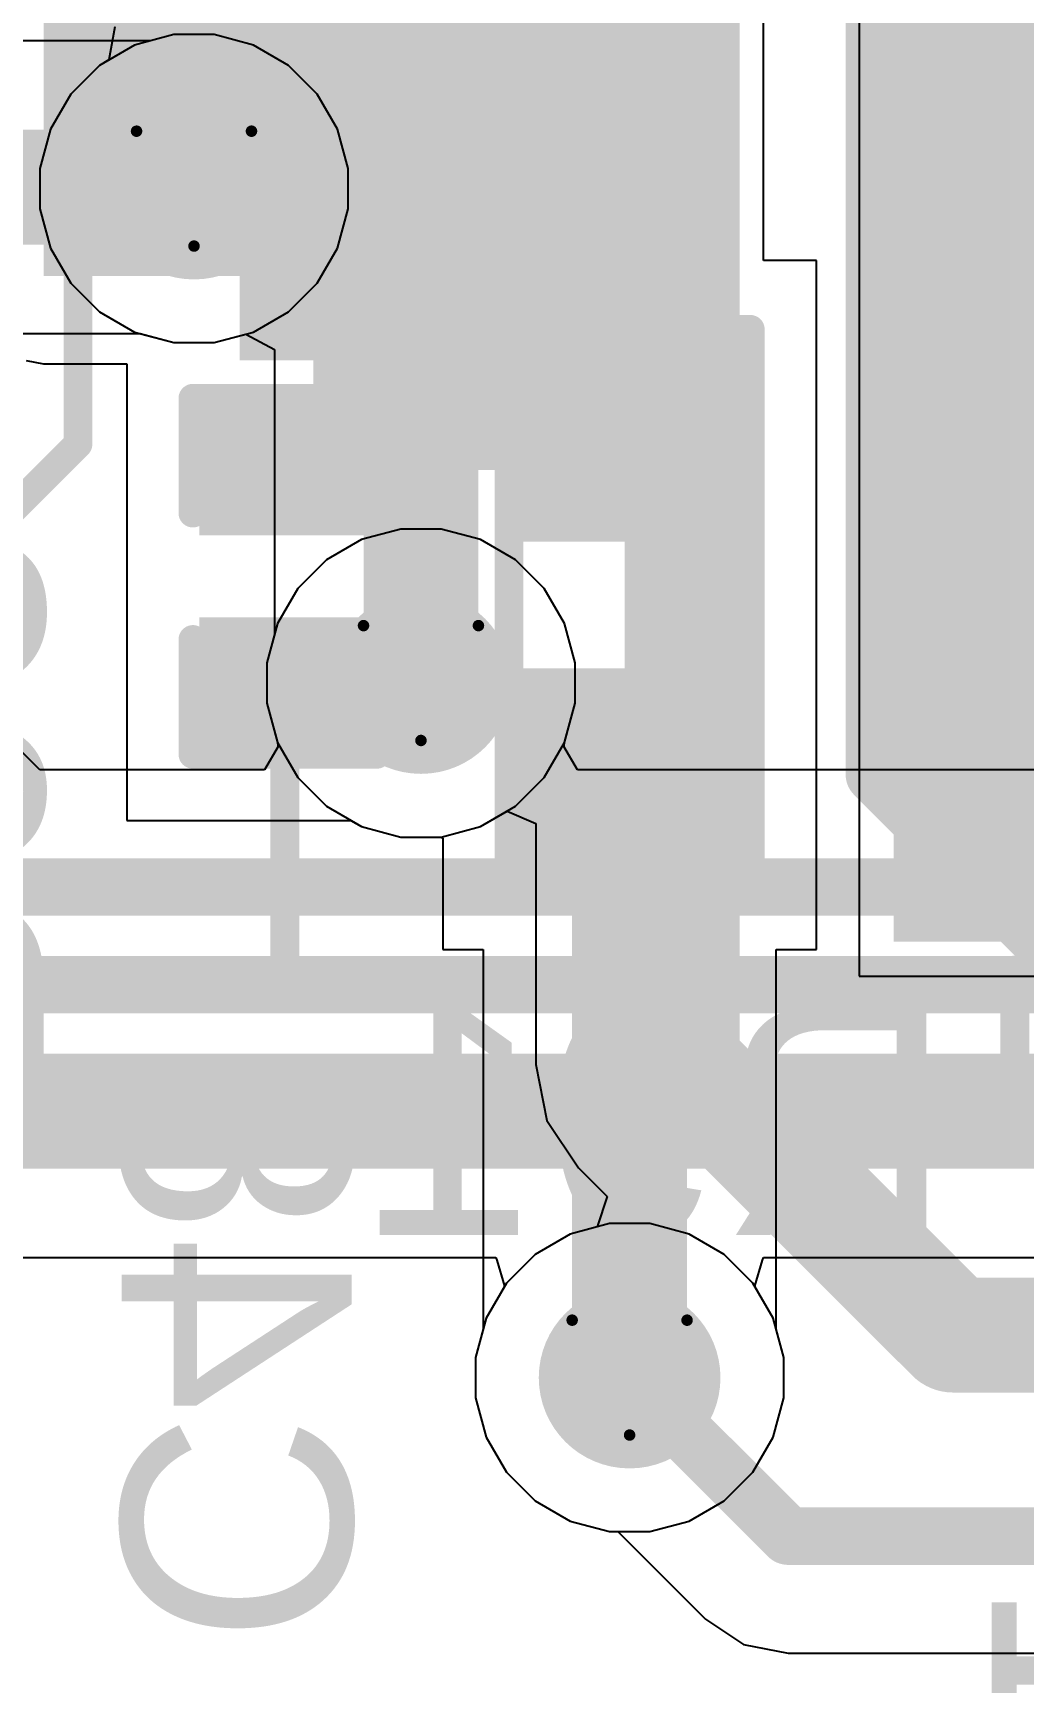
# Model space of a CAD drawing. Header units: inches. Extents: x -21 to 276, y -5 to 220.
# Drawn here: x 5.83 to 10.21, y 44.75 to 52.05 of the extents above; entities that cross this region are included whole.
import ezdxf

# ---------------------------------------------------------------- set-up
doc = ezdxf.new("R2010")
doc.units = ezdxf.units.IN
for name, color, linetype in [('Bottom Layer', 5, 'Continuous'), ('Bottom Overlay', 54, 'Continuous'), ('Bottom Paste', 16, 'Continuous'), ('Bottom Solder', 6, 'Continuous'), ('Drill Drawing', 1, 'Continuous'), ('Ground', 16, 'Continuous'), ('Power + Signal', 76, 'Continuous'), ('Top Layer', 1, 'Continuous'), ('Top Solder', 216, 'Continuous'), ('Via Holes', 16, 'Continuous')]:
    doc.layers.add(name, color=color, linetype=linetype)
doc.styles.add('Arial', font='', dxfattribs={"height": 0.2})
doc.styles.get('Arial').set_extended_font_data('Arial')

# ---------------------------------------------------------------- blocks, each defined once
blk = doc.blocks.new('R___0603_B_33')
at = {"layer": 'Bottom Layer'}
for points in [[(-1.143, -0.4445), (-1.143, 0.4445), (-0.3810000000000001, 0.4445), (-0.3809999999999999, -0.4445)], [(0.3810000000000001, -0.4445), (0.3809999999999999, 0.4445), (1.143, 0.4445), (1.143, -0.4445)]]:
    blk.add_hatch(color=5, dxfattribs=at).paths.add_polyline_path(points)
at = {"layer": 'Bottom Paste'}
for points in [[(-1.143, -0.4445), (-1.143, 0.4445), (-0.3810000000000001, 0.4445), (-0.3809999999999999, -0.4445)], [(0.3810000000000001, -0.4445), (0.3809999999999999, 0.4445), (1.143, 0.4445), (1.143, -0.4445)]]:
    blk.add_hatch(color=16, dxfattribs=at).paths.add_polyline_path(points)
at = {"layer": 'Bottom Solder'}
for points in [[(-1.2446, -0.5461), (-1.2446, 0.5460999999999999), (-0.2794, 0.5461), (-0.2793999999999999, -0.5460999999999999)], [(0.2794, -0.5461), (0.2793999999999999, 0.5460999999999999), (1.2446, 0.5461), (1.2446, -0.5460999999999999)]]:
    blk.add_hatch(color=6, dxfattribs=at).paths.add_polyline_path(points)
at = {"layer": 'Bottom Overlay'}
for points in [[(1.2192, 0.5334, 0.127, 0.127, 0), (-1.2192, 0.5334, 0.127, 0.127, 0)], [(-1.2192, -0.5334, 0.127, 0.127, 0), (-1.2192, 0.5334, 0.127, 0.127, 0)], [(1.2192, -0.5334, 0.127, 0.127, 0), (1.2192, 0.5334, 0.127, 0.127, 0)], [(1.2192, -0.5334, 0.127, 0.127, 0), (-1.2192, -0.5334, 0.127, 0.127, 0)]]:
    blk.add_lwpolyline(points, format="xyseb", dxfattribs=at)
for points in [[(-1.25095, 0.5334, 0.0635, 0.0635, 1), (-1.18745, 0.5334, 0.0635, 0.0635, 1)], [(-1.25095, 0.5334, 0.0635, 0.0635, 1), (-1.18745, 0.5334, 0.0635, 0.0635, 1)], [(1.18745, 0.5334, 0.0635, 0.0635, 1), (1.25095, 0.5334, 0.0635, 0.0635, 1)], [(1.18745, 0.5334, 0.0635, 0.0635, 1), (1.25095, 0.5334, 0.0635, 0.0635, 1)], [(-1.25095, -0.5334, 0.0635, 0.0635, 1), (-1.18745, -0.5334, 0.0635, 0.0635, 1)], [(-1.25095, -0.5334, 0.0635, 0.0635, 1), (-1.18745, -0.5334, 0.0635, 0.0635, 1)], [(1.18745, -0.5334, 0.0635, 0.0635, 1), (1.25095, -0.5334, 0.0635, 0.0635, 1)], [(1.18745, -0.5334, 0.0635, 0.0635, 1), (1.25095, -0.5334, 0.0635, 0.0635, 1)]]:
    blk.add_lwpolyline(points, format="xyseb", close=True, dxfattribs=at)
blk = doc.blocks.new('SOD_523F_B_42')
at = {"layer": 'Bottom Layer'}
for points in [[(-1.40000101, 0.25999948), (-0.6000000699999999, 0.25999948), (-0.6000000699999999, -0.25999948), (-1.40000101, -0.25999948)], [(0.6000000699999999, 0.25999948), (1.40000101, 0.25999948), (1.40000101, -0.25999948), (0.6000000699999999, -0.25999948)]]:
    blk.add_hatch(color=5, dxfattribs=at).paths.add_polyline_path(points)
at = {"layer": 'Bottom Overlay'}
for points in [[(0.7366635, 0.3254374999999999), (1.7780635, 0.3254374999999999), (1.7780635, 0.5032375), (0.7366635, 0.5032375)], [(1.4986635, -0.3603625), (1.7780635, -0.3603625), (1.7780635, 0.3762374999999999), (1.4986635, 0.3762374999999999)], [(0.7366635, -0.5127625), (1.7780635, -0.5127625), (1.7780635, -0.3349625), (0.7366635, -0.3349625)]]:
    blk.add_hatch(color=54, dxfattribs=at).paths.add_polyline_path(points)
at = {"layer": 'Bottom Paste'}
for points in [[(-1.40000101, 0.25999948), (-0.6000000699999999, 0.25999948), (-0.6000000699999999, -0.25999948), (-1.40000101, -0.25999948)], [(0.6000000699999999, 0.25999948), (1.40000101, 0.25999948), (1.40000101, -0.25999948), (0.6000000699999999, -0.25999948)]]:
    blk.add_hatch(color=16, dxfattribs=at).paths.add_polyline_path(points)
at = {"layer": 'Bottom Solder'}
for points in [[(-1.50160101, 0.36159948), (-0.4984000699999999, 0.36159948), (-0.4984000699999999, -0.36159948), (-1.50160101, -0.36159948)], [(0.4984000699999999, 0.36159948), (1.50160101, 0.36159948), (1.50160101, -0.36159948), (0.4984000699999999, -0.36159948)]]:
    blk.add_hatch(color=6, dxfattribs=at).paths.add_polyline_path(points)
at = {"layer": 'Bottom Overlay'}
for points in [[(-0.635, 0.4571999999999999, 0.127, 0.127, 0), (-0.635, 0.37720016, 0.127, 0.127, 0)], [(-0.635, 0.4571999999999999, 0.127, 0.127, 0), (0.7366, 0.4571999999999999, 0.127, 0.127, 0)], [(-0.635, -0.3809999999999999, 0.127, 0.127, 0), (-0.635, -0.4609998399999999, 0.127, 0.127, 0)], [(-0.635, -0.4571999999999999, 0.127, 0.127, 0), (0.7366, -0.4571999999999999, 0.127, 0.127, 0)]]:
    blk.add_lwpolyline(points, format="xyseb", dxfattribs=at)
for points in [[(-0.66675, 0.4571999999999999, 0.0635, 0.0635, 1), (-0.60325, 0.4571999999999999, 0.0635, 0.0635, 1)], [(-0.66675, 0.4571999999999999, 0.0635, 0.0635, 1), (-0.60325, 0.4571999999999999, 0.0635, 0.0635, 1)], [(0.70485, 0.4571999999999999, 0.0635, 0.0635, 1), (0.76835, 0.4571999999999999, 0.0635, 0.0635, 1)], [(-0.66675, 0.37720016, 0.0635, 0.0635, 1), (-0.60325, 0.37720016, 0.0635, 0.0635, 1)], [(-0.66675, -0.3809999999999999, 0.0635, 0.0635, 1), (-0.60325, -0.3809999999999999, 0.0635, 0.0635, 1)], [(-0.66675, -0.4571999999999999, 0.0635, 0.0635, 1), (-0.60325, -0.4571999999999999, 0.0635, 0.0635, 1)], [(-0.66675, -0.4609998399999999, 0.0635, 0.0635, 1), (-0.60325, -0.4609998399999999, 0.0635, 0.0635, 1)], [(0.70485, -0.4571999999999999, 0.0635, 0.0635, 1), (0.76835, -0.4571999999999999, 0.0635, 0.0635, 1)]]:
    blk.add_lwpolyline(points, format="xyseb", close=True, dxfattribs=at)
blk = doc.blocks.new('SOD_523F_B_43')
at = {"layer": 'Bottom Layer'}
for points in [[(-1.40000101, 0.25999948), (-0.6000000699999999, 0.25999948), (-0.6000000699999999, -0.25999948), (-1.40000101, -0.25999948)], [(0.6000000699999999, 0.25999948), (1.40000101, 0.25999948), (1.40000101, -0.25999948), (0.6000000699999999, -0.25999948)]]:
    blk.add_hatch(color=5, dxfattribs=at).paths.add_polyline_path(points)
at = {"layer": 'Bottom Overlay'}
for points in [[(0.7310399399999999, 0.3301415799999999), (1.77243994, 0.3301415799999999), (1.77243994, 0.50794158), (0.7310399399999999, 0.50794158)], [(1.49303994, -0.35565842), (1.77243994, -0.35565842), (1.77243994, 0.3809415799999999), (1.49303994, 0.3809415799999999)], [(0.7310399399999999, -0.50805842), (1.77243994, -0.50805842), (1.77243994, -0.33025842), (0.7310399399999999, -0.33025842)]]:
    blk.add_hatch(color=54, dxfattribs=at).paths.add_polyline_path(points)
at = {"layer": 'Bottom Paste'}
for points in [[(-1.40000101, 0.25999948), (-0.6000000699999999, 0.25999948), (-0.6000000699999999, -0.25999948), (-1.40000101, -0.25999948)], [(0.6000000699999999, 0.25999948), (1.40000101, 0.25999948), (1.40000101, -0.25999948), (0.6000000699999999, -0.25999948)]]:
    blk.add_hatch(color=16, dxfattribs=at).paths.add_polyline_path(points)
at = {"layer": 'Bottom Solder'}
for points in [[(-1.50160101, 0.36159948), (-0.4984000699999999, 0.36159948), (-0.4984000699999999, -0.36159948), (-1.50160101, -0.36159948)], [(0.4984000699999999, 0.36159948), (1.50160101, 0.36159948), (1.50160101, -0.36159948), (0.4984000699999999, -0.36159948)]]:
    blk.add_hatch(color=6, dxfattribs=at).paths.add_polyline_path(points)
at = {"layer": 'Bottom Overlay'}
for points in [[(-0.635, 0.37720016, 0.127, 0.127, 0), (-0.635, 0.4571999999999999, 0.127, 0.127, 0)], [(0.7366, 0.4571999999999999, 0.127, 0.127, 0), (-0.635, 0.4571999999999999, 0.127, 0.127, 0)], [(-0.635, -0.4609998399999999, 0.127, 0.127, 0), (-0.635, -0.3809999999999999, 0.127, 0.127, 0)], [(0.7366, -0.4571999999999999, 0.127, 0.127, 0), (-0.635, -0.4571999999999999, 0.127, 0.127, 0)]]:
    blk.add_lwpolyline(points, format="xyseb", dxfattribs=at)
for points in [[(-0.66675, 0.4571999999999999, 0.0635, 0.0635, 1), (-0.60325, 0.4571999999999999, 0.0635, 0.0635, 1)], [(-0.66675, 0.4571999999999999, 0.0635, 0.0635, 1), (-0.60325, 0.4571999999999999, 0.0635, 0.0635, 1)], [(0.70485, 0.4571999999999999, 0.0635, 0.0635, 1), (0.76835, 0.4571999999999999, 0.0635, 0.0635, 1)], [(-0.66675, 0.37720016, 0.0635, 0.0635, 1), (-0.60325, 0.37720016, 0.0635, 0.0635, 1)], [(-0.66675, -0.3809999999999999, 0.0635, 0.0635, 1), (-0.60325, -0.3809999999999999, 0.0635, 0.0635, 1)], [(-0.66675, -0.4571999999999999, 0.0635, 0.0635, 1), (-0.60325, -0.4571999999999999, 0.0635, 0.0635, 1)], [(-0.66675, -0.4609998399999999, 0.0635, 0.0635, 1), (-0.60325, -0.4609998399999999, 0.0635, 0.0635, 1)], [(0.70485, -0.4571999999999999, 0.0635, 0.0635, 1), (0.76835, -0.4571999999999999, 0.0635, 0.0635, 1)]]:
    blk.add_lwpolyline(points, format="xyseb", close=True, dxfattribs=at)
blk = doc.blocks.new('C___0402_B_44')
at = {"layer": 'Bottom Layer'}
for points in [[(-0.2413, 0.3175), (-0.2412999999999999, -0.3175), (-0.6985, -0.3175), (-0.6985, 0.3175)], [(0.6985, 0.3175), (0.6985, -0.3175), (0.2413, -0.3175), (0.2412999999999999, 0.3175)]]:
    blk.add_hatch(color=5, dxfattribs=at).paths.add_polyline_path(points)
at = {"layer": 'Bottom Paste'}
for points in [[(-0.2413, 0.3175), (-0.2412999999999999, -0.3175), (-0.6985, -0.3175), (-0.6985, 0.3175)], [(0.6985, 0.3175), (0.6985, -0.3175), (0.2413, -0.3175), (0.2412999999999999, 0.3175)]]:
    blk.add_hatch(color=16, dxfattribs=at).paths.add_polyline_path(points)
at = {"layer": 'Bottom Solder'}
for points in [[(-0.18130012, 0.37749988), (-0.18130012, -0.37749988), (-0.7584998799999999, -0.37749988), (-0.7584998799999999, 0.37749988)], [(0.7584998799999999, 0.37749988), (0.7584998799999999, -0.37749988), (0.18130012, -0.37749988), (0.18130012, 0.37749988)]]:
    blk.add_hatch(color=6, dxfattribs=at).paths.add_polyline_path(points)
at = {"layer": 'Bottom Overlay'}
for points in [[(-0.7874, -0.4064, 0.127, 0.127, 0), (-0.7874, 0.4064, 0.127, 0.127, 0)], [(-0.2794, 0.4064, 0.127, 0.127, 0), (-0.7874, 0.4064, 0.127, 0.127, 0)], [(0.7874, 0.4064, 0.127, 0.127, 0), (0.2794, 0.4064, 0.127, 0.127, 0)], [(0.7874, -0.4064, 0.127, 0.127, 0), (0.7874, 0.4064, 0.127, 0.127, 0)], [(-0.2794, -0.4064, 0.127, 0.127, 0), (-0.7874, -0.4064, 0.127, 0.127, 0)], [(0.7874, -0.4064, 0.127, 0.127, 0), (0.2794, -0.4064, 0.127, 0.127, 0)]]:
    blk.add_lwpolyline(points, format="xyseb", dxfattribs=at)
for points in [[(-0.8191499999999999, 0.4064, 0.0635, 0.0635, 1), (-0.7556499999999999, 0.4064, 0.0635, 0.0635, 1)], [(-0.8191499999999999, 0.4064, 0.0635, 0.0635, 1), (-0.7556499999999999, 0.4064, 0.0635, 0.0635, 1)], [(-0.31115, 0.4064, 0.0635, 0.0635, 1), (-0.24765, 0.4064, 0.0635, 0.0635, 1)], [(0.24765, 0.4064, 0.0635, 0.0635, 1), (0.31115, 0.4064, 0.0635, 0.0635, 1)], [(0.7556499999999999, 0.4064, 0.0635, 0.0635, 1), (0.8191499999999999, 0.4064, 0.0635, 0.0635, 1)], [(0.7556499999999999, 0.4064, 0.0635, 0.0635, 1), (0.8191499999999999, 0.4064, 0.0635, 0.0635, 1)], [(-0.8191499999999999, -0.4064, 0.0635, 0.0635, 1), (-0.7556499999999999, -0.4064, 0.0635, 0.0635, 1)], [(-0.8191499999999999, -0.4064, 0.0635, 0.0635, 1), (-0.7556499999999999, -0.4064, 0.0635, 0.0635, 1)], [(-0.31115, -0.4064, 0.0635, 0.0635, 1), (-0.24765, -0.4064, 0.0635, 0.0635, 1)], [(0.24765, -0.4064, 0.0635, 0.0635, 1), (0.31115, -0.4064, 0.0635, 0.0635, 1)], [(0.7556499999999999, -0.4064, 0.0635, 0.0635, 1), (0.8191499999999999, -0.4064, 0.0635, 0.0635, 1)], [(0.7556499999999999, -0.4064, 0.0635, 0.0635, 1), (0.8191499999999999, -0.4064, 0.0635, 0.0635, 1)]]:
    blk.add_lwpolyline(points, format="xyseb", close=True, dxfattribs=at)
blk = doc.blocks.new('TO_263_5__D2PAK__B_63')
at = {"layer": 'Bottom Layer'}
blk.add_hatch(color=5, dxfattribs=at).paths.add_polyline_path([(-5.58999771, 0.38249987), (5.59000279, 0.38249987), (5.59000279, -9.52750063), (-5.58999771, -9.52750063)])
at = {"layer": 'Bottom Paste'}
blk.add_hatch(color=16, dxfattribs=at).paths.add_polyline_path([(-5.58999771, 0.38249987), (5.59000279, 0.38249987), (5.59000279, -9.52750063), (-5.58999771, -9.52750063)])
at = {"layer": 'Bottom Solder'}
blk.add_hatch(color=6, dxfattribs=at).paths.add_polyline_path([(-5.691597709999999, 0.48409987), (5.691602789999999, 0.48409987), (5.691602789999999, -9.629100629999998), (-5.691597709999999, -9.629100629999998)])
at = {"layer": 'Bottom Overlay'}
for points in [[(5.156205079999999, 1.27, 0.127, 0.127, 0), (4.19100508, 1.27, 0.127, 0.127, 0)], [(5.156205079999999, 1.27, 0.127, 0.127, 0), (5.156205079999999, 0.6096, 0.127, 0.127, 0)]]:
    blk.add_lwpolyline(points, format="xyseb", dxfattribs=at)
for points in [[(5.12445508, 1.27, 0.0635, 0.0635, 1), (5.187955079999999, 1.27, 0.0635, 0.0635, 1)], [(5.12445508, 1.27, 0.0635, 0.0635, 1), (5.187955079999999, 1.27, 0.0635, 0.0635, 1)], [(5.12445508, 0.6096, 0.0635, 0.0635, 1), (5.187955079999999, 0.6096, 0.0635, 0.0635, 1)]]:
    blk.add_lwpolyline(points, format="xyseb", close=True, dxfattribs=at)

msp = doc.modelspace()

# ---------------------------------------------------------------- hatches: boundary and pattern name
at = {"layer": 'Bottom Layer'}
for points in [[(5.877580319999999, 50.97669764), (8.67184448, 50.97669764), (8.67184448, 52.37669992), (5.877580319999999, 52.37669992)], [(7.07056752, 50.11914792), (8.67184448, 50.11914792), (8.67184448, 51.07356816), (7.07056752, 51.07356816)]]:
    msp.add_hatch(color=5, dxfattribs=at).paths.add_polyline_path(points)
h = msp.add_hatch(color=5, dxfattribs=at)
edge = h.paths.add_edge_path()
edge.add_arc((6.542780919999999, 51.36366918), 0.2999994, 0, 360)
h = msp.add_hatch(color=5, dxfattribs=at)
edge = h.paths.add_edge_path()
edge.add_arc((7.54608092, 49.17707461999999), 0.2999994, 0, 360)
h = msp.add_hatch(color=5, dxfattribs=at)
edge = h.paths.add_edge_path()
edge.add_arc((8.46838032, 46.10539419999999), 0.2999994, 0, 360)
at = {"layer": 'Bottom Solder'}
h = msp.add_hatch(color=6, dxfattribs=at)
edge = h.paths.add_edge_path()
edge.add_arc((6.542780919999999, 51.36366918), 0.4015993999999999, 0, 360)
h = msp.add_hatch(color=6, dxfattribs=at)
edge = h.paths.add_edge_path()
edge.add_arc((7.54608092, 49.17707461999999), 0.4015993999999999, 0, 360)
h = msp.add_hatch(color=6, dxfattribs=at)
edge = h.paths.add_edge_path()
edge.add_arc((8.46838032, 46.10539419999999), 0.4015993999999999, 0, 360)
at = {"layer": 'Ground'}
h = msp.add_hatch(color=16, dxfattribs=at)
edge = h.paths.add_edge_path()
edge.add_arc((6.542780919999999, 51.36366918), 0.2999994, 0, 360)
h = msp.add_hatch(color=16, dxfattribs=at)
edge = h.paths.add_edge_path()
edge.add_arc((7.54608092, 49.17707461999999), 0.2999994, 0, 360)
h = msp.add_hatch(color=16, dxfattribs=at)
edge = h.paths.add_edge_path()
edge.add_arc((8.46838032, 46.10539419999999), 0.2999994, 0, 360)
at = {"layer": 'Power + Signal'}
h = msp.add_hatch(color=76, dxfattribs=at)
edge = h.paths.add_edge_path()
edge.add_arc((6.542780919999999, 51.36366918), 0.2999994, 0, 360)
h = msp.add_hatch(color=76, dxfattribs=at)
edge = h.paths.add_edge_path()
edge.add_arc((7.54608092, 49.17707461999999), 0.2999994, 0, 360)
h = msp.add_hatch(color=76, dxfattribs=at)
edge = h.paths.add_edge_path()
edge.add_arc((8.46838032, 46.10539419999999), 0.2999994, 0, 360)
at = {"layer": 'Top Layer'}
h = msp.add_hatch(color=1, dxfattribs=at)
edge = h.paths.add_edge_path()
edge.add_arc((6.542780919999999, 51.36366918), 0.2999994, 0, 360)
h = msp.add_hatch(color=1, dxfattribs=at)
edge = h.paths.add_edge_path()
edge.add_arc((7.54608092, 49.17707461999999), 0.2999994, 0, 360)
h = msp.add_hatch(color=1, dxfattribs=at)
edge = h.paths.add_edge_path()
edge.add_arc((8.46838032, 46.10539419999999), 0.2999994, 0, 360)
at = {"layer": 'Top Solder'}
h = msp.add_hatch(color=216, dxfattribs=at)
edge = h.paths.add_edge_path()
edge.add_arc((6.542780919999999, 51.36366918), 0.4015993999999999, 0, 360)
h = msp.add_hatch(color=216, dxfattribs=at)
edge = h.paths.add_edge_path()
edge.add_arc((7.54608092, 49.17707461999999), 0.4015993999999999, 0, 360)
h = msp.add_hatch(color=216, dxfattribs=at)
edge = h.paths.add_edge_path()
edge.add_arc((8.46838032, 46.10539419999999), 0.4015993999999999, 0, 360)
at = {"layer": 'Via Holes'}
h = msp.add_hatch(color=7, dxfattribs=at)
edge = h.paths.add_edge_path()
edge.add_arc((6.542780919999999, 51.36366918), 0.1499997, 0, 360)
h = msp.add_hatch(color=7, dxfattribs=at)
edge = h.paths.add_edge_path()
edge.add_arc((7.54608092, 49.17707461999999), 0.1499997, 0, 360)
h = msp.add_hatch(color=7, dxfattribs=at)
edge = h.paths.add_edge_path()
edge.add_arc((8.46838032, 46.10539419999999), 0.1499997, 0, 360)

# ---------------------------------------------------------------- linework, layer by layer
at = {"layer": 'Bottom Layer'}
for p, q in [((9.483366859999999, 52.9633942), (9.483366859999999, 47.88139521999999)), ((9.060309539999999, 51.04624792), (9.060309539999999, 52.37669992)), ((9.29388032, 51.04624792), (9.060309539999999, 51.04624792)), ((9.29388032, 49.52224792), (9.29388032, 51.04624792)), ((5.800430359999999, 50.60357926), (5.877580319999999, 50.58823258)), ((5.877580319999999, 50.58823258), (6.245880319999999, 50.58823258)), ((6.245880319999999, 50.58823258), (6.245880319999999, 49.50954792)), ((6.245880319999999, 49.50954792), (6.245880319999999, 48.56974792)), ((9.29388032, 47.99824792), (9.29388032, 49.52224792)), ((6.245880319999999, 48.56974792), (7.23600026, 48.56974792)), ((7.23600026, 48.56974792), (7.28322394, 48.54248356)), ((7.28322394, 48.54248356), (7.456426539999999, 48.49607521999999)), ((7.456426539999999, 48.49607521999999), (7.635732759999999, 48.49607521999999)), ((7.635732759999999, 48.49607521999999), (7.642880320000001, 48.49059136)), ((7.642880320000001, 48.49059136), (7.642880320000001, 47.99824792)), ((7.642880320000001, 47.99824792), (7.820939399999999, 47.99824792)), ((7.820939399999999, 47.99824792), (7.820939399999999, 46.32029343999999)), ((9.115821239999999, 46.32029343999999), (9.115821239999999, 47.99824792)), ((9.115821239999999, 47.99824792), (9.29388032, 47.99824792)), ((9.483366859999999, 47.88139521999999), (15.20039632, 47.88139521999999)), ((7.820939399999999, 46.32029343999999), (7.78738092, 46.19504858)), ((9.14937972, 46.19504858), (9.115821239999999, 46.32029343999999)), ((7.78738092, 46.19504858), (7.78738092, 46.01573982)), ((9.14937972, 46.01573982), (9.14937972, 46.19504858)), ((7.78738092, 46.01573982), (7.83378926, 45.84253722)), ((9.10297138, 45.84253722), (9.14937972, 46.01573982)), ((7.83378926, 45.84253722), (7.92344364, 45.68724923999999)), ((9.013316999999999, 45.68724923999999), (9.10297138, 45.84253722)), ((7.92344364, 45.68724923999999), (8.05023536, 45.56045751999999)), ((8.886525279999999, 45.56045751999999), (9.013316999999999, 45.68724923999999)), ((8.05023536, 45.56045751999999), (8.20552334, 45.47080314)), ((8.731237299999998, 45.47080314), (8.886525279999999, 45.56045751999999)), ((8.20552334, 45.47080314), (8.378725939999999, 45.42439479999999)), ((8.5580347, 45.42439479999999), (8.731237299999998, 45.47080314)), ((8.378725939999999, 45.42439479999999), (8.5580347, 45.42439479999999))]:
    msp.add_line(p, q, dxfattribs=at)
for points in [[(6.131580319999999, 51.91054134, 0.254, 0.254, 0), (6.131580319999999, 52.57160174, 0.254, 0.254, 0)], [(7.54494554, 49.17821, 0.508, 0.508, 0), (7.54608092, 49.17707461999999, 0.508, 0.508, 0)], [(6.94551824, 49.17821, 0.3809999999999999, 0.3809999999999999, 0), (7.54494554, 49.17821, 0.3809999999999999, 0.3809999999999999, 0)], [(8.46838032, 46.10539419999999, 0.508, 0.508, 0), (8.46838032, 48.76024792, 0.508, 0.508, 0)]]:
    msp.add_lwpolyline(points, format="xyseb", dxfattribs=at)
for points in [[(6.06808032, 51.91054134, 0.127, 0.127, 1), (6.19508032, 51.91054134, 0.127, 0.127, 1)], [(7.41794554, 49.17821, 0.254, 0.254, 1), (7.67194554, 49.17821, 0.254, 0.254, 1)], [(7.41908092, 49.17707461999999, 0.254, 0.254, 1), (7.67308092, 49.17707461999999, 0.254, 0.254, 1)], [(6.850268239999999, 49.17821, 0.1905, 0.1905, 1), (7.040768239999999, 49.17821, 0.1905, 0.1905, 1)], [(7.449695539999999, 49.17821, 0.1905, 0.1905, 1), (7.640195539999999, 49.17821, 0.1905, 0.1905, 1)], [(8.341380319999999, 48.76024792, 0.254, 0.254, 1), (8.59538032, 48.76024792, 0.254, 0.254, 1)], [(8.341380319999999, 46.10539419999999, 0.254, 0.254, 1), (8.59538032, 46.10539419999999, 0.254, 0.254, 1)]]:
    msp.add_lwpolyline(points, format="xyseb", close=True, dxfattribs=at)
at = {"layer": 'Bottom Overlay'}
for points in [[(6.02998032, 50.43664792, 0.127, 0.127, 0), (6.02998032, 52.36399991999999, 0.127, 0.127, 0)], [(6.02998032, 50.23344792, 0.127, 0.127, 0), (6.02998032, 50.43664792, 0.127, 0.127, 0)], [(5.732932399999999, 49.9364, 0.127, 0.127, 0), (6.02998032, 50.23344792, 0.127, 0.127, 0)], [(6.94438032, 47.93070424, 0.127, 0.127, 0), (6.94438032, 48.86184792, 0.127, 0.127, 0)], [(8.46838032, 47.93070424, 0.127, 0.127, 0), (8.46838032, 48.30304792, 0.127, 0.127, 0)]]:
    msp.add_lwpolyline(points, format="xyseb", dxfattribs=at)
for points in [[(5.998230319999999, 50.43664792, 0.0635, 0.0635, 1), (6.06173032, 50.43664792, 0.0635, 0.0635, 1)], [(5.998230319999999, 50.43664792, 0.0635, 0.0635, 1), (6.06173032, 50.43664792, 0.0635, 0.0635, 1)], [(5.998230319999999, 50.23344792, 0.0635, 0.0635, 1), (6.06173032, 50.23344792, 0.0635, 0.0635, 1)], [(5.998230319999999, 50.23344792, 0.0635, 0.0635, 1), (6.06173032, 50.23344792, 0.0635, 0.0635, 1)], [(6.91263032, 48.86184792, 0.0635, 0.0635, 1), (6.976130319999999, 48.86184792, 0.0635, 0.0635, 1)], [(8.43663032, 48.30304792, 0.0635, 0.0635, 1), (8.50013032, 48.30304792, 0.0635, 0.0635, 1)], [(6.91263032, 47.93070424, 0.0635, 0.0635, 1), (6.976130319999999, 47.93070424, 0.0635, 0.0635, 1)], [(8.43663032, 47.93070424, 0.0635, 0.0635, 1), (8.50013032, 47.93070424, 0.0635, 0.0635, 1)]]:
    msp.add_lwpolyline(points, format="xyseb", close=True, dxfattribs=at)
at = {"layer": 'Drill Drawing'}
for points in [[(6.28878092, 51.61766917999999, 0.0508, 0.0508, 0), (6.796780919999999, 51.61766917999999, 0.0508, 0.0508, 0)], [(6.28878092, 51.61766917999999, 0.0508, 0.0508, 0), (6.542780919999999, 51.10966917999999, 0.0508, 0.0508, 0)], [(6.542780919999999, 51.10966917999999, 0.0508, 0.0508, 0), (6.796780919999999, 51.61766917999999, 0.0508, 0.0508, 0)], [(7.29208092, 49.43107462, 0.0508, 0.0508, 0), (7.80008092, 49.43107462, 0.0508, 0.0508, 0)], [(7.29208092, 49.43107462, 0.0508, 0.0508, 0), (7.54608092, 48.92307461999999, 0.0508, 0.0508, 0)], [(7.54608092, 48.92307461999999, 0.0508, 0.0508, 0), (7.80008092, 49.43107462, 0.0508, 0.0508, 0)], [(8.21438032, 46.3593942, 0.0508, 0.0508, 0), (8.72238032, 46.3593942, 0.0508, 0.0508, 0)], [(8.21438032, 46.3593942, 0.0508, 0.0508, 0), (8.46838032, 45.85139419999999, 0.0508, 0.0508, 0)], [(8.46838032, 45.85139419999999, 0.0508, 0.0508, 0), (8.72238032, 46.3593942, 0.0508, 0.0508, 0)]]:
    msp.add_lwpolyline(points, format="xyseb", dxfattribs=at)
for points in [[(6.276080919999999, 51.61766917999999, 0.0254, 0.0254, 1), (6.301480919999999, 51.61766917999999, 0.0254, 0.0254, 1)], [(6.276080919999999, 51.61766917999999, 0.0254, 0.0254, 1), (6.301480919999999, 51.61766917999999, 0.0254, 0.0254, 1)], [(6.784080919999999, 51.61766917999999, 0.0254, 0.0254, 1), (6.809480919999999, 51.61766917999999, 0.0254, 0.0254, 1)], [(6.784080919999999, 51.61766917999999, 0.0254, 0.0254, 1), (6.809480919999999, 51.61766917999999, 0.0254, 0.0254, 1)], [(6.530080919999999, 51.10966917999999, 0.0254, 0.0254, 1), (6.555480919999999, 51.10966917999999, 0.0254, 0.0254, 1)], [(6.530080919999999, 51.10966917999999, 0.0254, 0.0254, 1), (6.555480919999999, 51.10966917999999, 0.0254, 0.0254, 1)], [(7.279380919999999, 49.43107462, 0.0254, 0.0254, 1), (7.30478092, 49.43107462, 0.0254, 0.0254, 1)], [(7.279380919999999, 49.43107462, 0.0254, 0.0254, 1), (7.30478092, 49.43107462, 0.0254, 0.0254, 1)], [(7.78738092, 49.43107462, 0.0254, 0.0254, 1), (7.81278092, 49.43107462, 0.0254, 0.0254, 1)], [(7.78738092, 49.43107462, 0.0254, 0.0254, 1), (7.81278092, 49.43107462, 0.0254, 0.0254, 1)], [(7.53338092, 48.92307461999999, 0.0254, 0.0254, 1), (7.55878092, 48.92307461999999, 0.0254, 0.0254, 1)], [(7.53338092, 48.92307461999999, 0.0254, 0.0254, 1), (7.55878092, 48.92307461999999, 0.0254, 0.0254, 1)], [(8.20168032, 46.3593942, 0.0254, 0.0254, 1), (8.227080319999999, 46.3593942, 0.0254, 0.0254, 1)], [(8.20168032, 46.3593942, 0.0254, 0.0254, 1), (8.227080319999999, 46.3593942, 0.0254, 0.0254, 1)], [(8.70968032, 46.3593942, 0.0254, 0.0254, 1), (8.73508032, 46.3593942, 0.0254, 0.0254, 1)], [(8.70968032, 46.3593942, 0.0254, 0.0254, 1), (8.73508032, 46.3593942, 0.0254, 0.0254, 1)], [(8.455680319999999, 45.85139419999999, 0.0254, 0.0254, 1), (8.48108032, 45.85139419999999, 0.0254, 0.0254, 1)], [(8.455680319999999, 45.85139419999999, 0.0254, 0.0254, 1), (8.48108032, 45.85139419999999, 0.0254, 0.0254, 1)]]:
    msp.add_lwpolyline(points, format="xyseb", close=True, dxfattribs=at)
at = {"layer": 'Ground'}
for p, q in [((6.45312654, 52.04466857999999), (6.27992394, 51.99826024)), ((6.6324353, 52.04466857999999), (6.45312654, 52.04466857999999)), ((6.8056379, 51.99826024), (6.6324353, 52.04466857999999)), ((6.27992394, 51.99826024), (6.124635959999999, 51.90860585999999)), ((6.96092588, 51.90860585999999), (6.8056379, 51.99826024)), ((6.124635959999999, 51.90860585999999), (5.99784424, 51.78181413999999)), ((7.0877176, 51.78181413999999), (6.96092588, 51.90860585999999)), ((5.99784424, 51.78181413999999), (5.908189859999999, 51.62652615999999)), ((7.177371979999999, 51.62652615999999), (7.0877176, 51.78181413999999)), ((5.908189859999999, 51.62652615999999), (5.86178152, 51.45332356)), ((7.223780319999999, 51.45332356), (7.177371979999999, 51.62652615999999)), ((5.86178152, 51.45332356), (5.86178152, 51.2740148)), ((7.223780319999999, 51.2740148), (7.223780319999999, 51.45332356)), ((5.86178152, 51.2740148), (5.908189859999999, 51.10081219999999)), ((7.177371979999999, 51.10081219999999), (7.223780319999999, 51.2740148)), ((5.908189859999999, 51.10081219999999), (5.99784424, 50.94552422)), ((7.0877176, 50.94552422), (7.177371979999999, 51.10081219999999)), ((5.99784424, 50.94552422), (6.124635959999999, 50.8187325)), ((6.96092588, 50.8187325), (7.0877176, 50.94552422)), ((6.124635959999999, 50.8187325), (6.27992394, 50.72907812)), ((6.8056379, 50.72907812), (6.96092588, 50.8187325)), ((6.27992394, 50.72907812), (6.45312654, 50.68266978)), ((6.6324353, 50.68266978), (6.8056379, 50.72907812)), ((6.45312654, 50.68266978), (6.6324353, 50.68266978)), ((7.456426539999999, 49.85807402), (7.28322394, 49.81166568)), ((7.635735299999999, 49.85807402), (7.456426539999999, 49.85807402)), ((7.808937899999999, 49.81166568), (7.635735299999999, 49.85807402)), ((7.28322394, 49.81166568), (7.12793596, 49.72201129999999)), ((7.96422588, 49.72201129999999), (7.808937899999999, 49.81166568)), ((7.12793596, 49.72201129999999), (7.001144239999999, 49.59521957999999)), ((8.091017599999999, 49.59521957999999), (7.96422588, 49.72201129999999)), ((7.001144239999999, 49.59521957999999), (6.91148986, 49.43993159999999)), ((8.18067198, 49.43993159999999), (8.091017599999999, 49.59521957999999)), ((6.91148986, 49.43993159999999), (6.865081519999999, 49.266729)), ((8.227080319999999, 49.266729), (8.18067198, 49.43993159999999)), ((6.865081519999999, 49.266729), (6.865081519999999, 49.08742024)), ((8.227080319999999, 49.08742024), (8.227080319999999, 49.266729)), ((6.865081519999999, 49.08742024), (6.91148986, 48.91421764)), ((8.18067198, 48.91421764), (8.227080319999999, 49.08742024)), ((6.91148986, 48.91421764), (7.001144239999999, 48.75892965999999)), ((8.091017599999999, 48.75892965999999), (8.18067198, 48.91421764)), ((7.001144239999999, 48.75892965999999), (7.12793596, 48.63213793999999)), ((7.96422588, 48.63213793999999), (8.091017599999999, 48.75892965999999)), ((7.12793596, 48.63213793999999), (7.28322394, 48.54248356)), ((7.808937899999999, 48.54248356), (7.96422588, 48.63213793999999)), ((7.28322394, 48.54248356), (7.456426539999999, 48.49607521999999)), ((7.635735299999999, 48.49607521999999), (7.808937899999999, 48.54248356)), ((7.456426539999999, 48.49607521999999), (7.635735299999999, 48.49607521999999)), ((8.378725939999999, 46.7863936), (8.20552334, 46.73998526)), ((8.5580347, 46.7863936), (8.378725939999999, 46.7863936)), ((8.731237299999998, 46.73998526), (8.5580347, 46.7863936)), ((8.20552334, 46.73998526), (8.05023536, 46.65033088)), ((8.886525279999999, 46.65033088), (8.731237299999998, 46.73998526)), ((8.05023536, 46.65033088), (7.92344364, 46.52353916)), ((9.013316999999999, 46.52353916), (8.886525279999999, 46.65033088)), ((7.92344364, 46.52353916), (7.83378926, 46.36825117999999)), ((9.10297138, 46.36825117999999), (9.013316999999999, 46.52353916)), ((7.83378926, 46.36825117999999), (7.78738092, 46.19504858)), ((9.14937972, 46.19504858), (9.10297138, 46.36825117999999)), ((7.78738092, 46.19504858), (7.78738092, 46.01573982)), ((9.14937972, 46.01573982), (9.14937972, 46.19504858)), ((7.78738092, 46.01573982), (7.83378926, 45.84253722)), ((9.10297138, 45.84253722), (9.14937972, 46.01573982)), ((7.83378926, 45.84253722), (7.92344364, 45.68724923999999)), ((9.013316999999999, 45.68724923999999), (9.10297138, 45.84253722)), ((7.92344364, 45.68724923999999), (8.05023536, 45.56045751999999)), ((8.886525279999999, 45.56045751999999), (9.013316999999999, 45.68724923999999)), ((8.05023536, 45.56045751999999), (8.20552334, 45.47080314)), ((8.731237299999998, 45.47080314), (8.886525279999999, 45.56045751999999)), ((8.20552334, 45.47080314), (8.378725939999999, 45.42439479999999)), ((8.5580347, 45.42439479999999), (8.731237299999998, 45.47080314)), ((8.378725939999999, 45.42439479999999), (8.5580347, 45.42439479999999))]:
    msp.add_line(p, q, dxfattribs=at)
at = {"layer": 'Power + Signal'}
for p, q in [((6.1932947, 52.07964945999999), (6.16617258, 51.93258599999999)), ((6.124635959999999, 51.90860585999999), (5.99784424, 51.78181413999999)), ((6.16617258, 51.93258599999999), (6.124635959999999, 51.90860585999999)), ((5.99784424, 51.78181413999999), (5.908189859999999, 51.62652615999999)), ((5.908189859999999, 51.62652615999999), (5.86178152, 51.45332356)), ((5.86178152, 51.45332356), (5.86178152, 51.2740148)), ((5.86178152, 51.2740148), (5.908189859999999, 51.10081219999999)), ((5.908189859999999, 51.10081219999999), (5.99784424, 50.94552422)), ((5.99784424, 50.94552422), (6.124635959999999, 50.8187325)), ((6.124635959999999, 50.8187325), (6.27992394, 50.72907812)), ((6.27992394, 50.72907812), (6.45312654, 50.68266978)), ((6.6324353, 50.68266978), (6.77163746, 50.71996713999999)), ((6.77163746, 50.71996713999999), (6.898639999999999, 50.65254538)), ((6.45312654, 50.68266978), (6.6324353, 50.68266978)), ((6.898639999999999, 50.65254538), (6.898639999999999, 49.39197385999999)), ((6.898639999999999, 49.39197385999999), (6.865081519999999, 49.266729)), ((6.865081519999999, 49.266729), (6.865081519999999, 49.08742024)), ((6.865081519999999, 49.08742024), (6.91148986, 48.91421764)), ((6.91148986, 48.91421764), (7.001144239999999, 48.75892965999999)), ((7.001144239999999, 48.75892965999999), (7.12793596, 48.63213793999999)), ((7.12793596, 48.63213793999999), (7.28322394, 48.54248356)), ((7.808937899999999, 48.54248356), (7.926450999999999, 48.61032695999999)), ((7.926450999999999, 48.61032695999999), (8.053450999999999, 48.55567632)), ((7.28322394, 48.54248356), (7.456426539999999, 48.49607521999999)), ((7.635735299999999, 48.49607521999999), (7.808937899999999, 48.54248356)), ((8.053450999999999, 48.55567632), (8.053450999999999, 47.49045112)), ((7.456426539999999, 48.49607521999999), (7.635735299999999, 48.49607521999999)), ((8.053450999999999, 47.49045112), (8.10273462, 47.24268682)), ((8.10273462, 47.24268682), (8.24308232, 47.03264152)), ((8.24308232, 47.03264152), (8.36981054, 46.9059133)), ((8.36981054, 46.9059133), (8.324303899999999, 46.77181146)), ((8.20552334, 46.73998526), (8.05023536, 46.65033088)), ((8.324303899999999, 46.77181146), (8.20552334, 46.73998526)), ((8.05023536, 46.65033088), (7.92344364, 46.52353916)), ((7.92344364, 46.52353916), (7.83378926, 46.36825117999999)), ((7.83378926, 46.36825117999999), (7.78738092, 46.19504858)), ((7.78738092, 46.19504858), (7.78738092, 46.01573982)), ((7.78738092, 46.01573982), (7.83378926, 45.84253722)), ((7.83378926, 45.84253722), (7.92344364, 45.68724923999999)), ((7.92344364, 45.68724923999999), (8.05023536, 45.56045751999999)), ((8.05023536, 45.56045751999999), (8.20552334, 45.47080314)), ((8.20552334, 45.47080314), (8.378725939999999, 45.42439479999999)), ((8.378725939999999, 45.42439479999999), (8.41688436, 45.42439479999999)), ((8.41688436, 45.42439479999999), (8.80351554, 45.03776361999999)), ((8.80351554, 45.03776361999999), (8.971551779999999, 44.92548546)), ((8.971551779999999, 44.92548546), (9.16976322, 44.88605957999999)), ((9.16976322, 44.88605957999999), (19.48503088, 44.88605957999999))]:
    msp.add_line(p, q, dxfattribs=at)
for points in [[(9.5504, 48.77254914, 0.254, 0.254, 0), (9.5504, 62.05325663999999, 0.254, 0.254, 0)], [(9.9822, 48.95140577999999, 0.254, 0.254, 0), (9.9822, 61.87439999999999, 0.254, 0.254, 0)], [(8.70089192, 47.49045112, 0.508, 0.508, 0), (8.70089192, 58.60910808, 0.508, 0.508, 0)], [(6.487180319999999, 52.79579992, 0.508, 0.508, 0), (7.54608092, 51.73689931999999, 0.508, 0.508, 0)], [(7.54608092, 49.17707461999999, 0.508, 0.508, 0), (7.54608092, 51.73689931999999, 0.508, 0.508, 0)], [(9.9822, 48.95140577999999, 0.254, 0.254, 0), (10.65900586, 48.27459992, 0.254, 0.254, 0)], [(9.5504, 48.77254914, 0.254, 0.254, 0), (10.48014922, 47.84279992, 0.254, 0.254, 0)], [(8.70089192, 47.49045112, 0.508, 0.508, 0), (9.897943119999999, 46.29339992, 0.508, 0.508, 0)], [(9.897943119999999, 46.29339992, 0.508, 0.508, 0), (13.59918032, 46.29339992, 0.508, 0.508, 0)], [(8.46838032, 46.10539419999999, 0.254, 0.254, 0), (9.16976322, 45.40401129999999, 0.254, 0.254, 0)], [(9.16976322, 45.40401129999999, 0.254, 0.254, 0), (42.41358802, 45.40401129999999, 0.254, 0.254, 0)]]:
    msp.add_lwpolyline(points, format="xyseb", dxfattribs=at)
for points in [[(7.41908092, 51.73689931999999, 0.254, 0.254, 1), (7.67308092, 51.73689931999999, 0.254, 0.254, 1)], [(7.41908092, 51.73689931999999, 0.254, 0.254, 1), (7.67308092, 51.73689931999999, 0.254, 0.254, 1)], [(7.41908092, 49.17707461999999, 0.254, 0.254, 1), (7.67308092, 49.17707461999999, 0.254, 0.254, 1)], [(9.9187, 48.95140577999999, 0.127, 0.127, 1), (10.0457, 48.95140577999999, 0.127, 0.127, 1)], [(9.9187, 48.95140577999999, 0.127, 0.127, 1), (10.0457, 48.95140577999999, 0.127, 0.127, 1)], [(9.486899999999999, 48.77254914, 0.127, 0.127, 1), (9.6139, 48.77254914, 0.127, 0.127, 1)], [(9.486899999999999, 48.77254914, 0.127, 0.127, 1), (9.6139, 48.77254914, 0.127, 0.127, 1)], [(8.57389192, 47.49045112, 0.254, 0.254, 1), (8.827891919999999, 47.49045112, 0.254, 0.254, 1)], [(8.57389192, 47.49045112, 0.254, 0.254, 1), (8.827891919999999, 47.49045112, 0.254, 0.254, 1)], [(9.77094312, 46.29339992, 0.254, 0.254, 1), (10.02494312, 46.29339992, 0.254, 0.254, 1)], [(9.77094312, 46.29339992, 0.254, 0.254, 1), (10.02494312, 46.29339992, 0.254, 0.254, 1)], [(8.40488032, 46.10539419999999, 0.127, 0.127, 1), (8.531880319999999, 46.10539419999999, 0.127, 0.127, 1)], [(9.106263219999999, 45.40401129999999, 0.127, 0.127, 1), (9.23326322, 45.40401129999999, 0.127, 0.127, 1)], [(9.106263219999999, 45.40401129999999, 0.127, 0.127, 1), (9.23326322, 45.40401129999999, 0.127, 0.127, 1)]]:
    msp.add_lwpolyline(points, format="xyseb", close=True, dxfattribs=at)
at = {"layer": 'Top Layer'}
for p, q in [((6.45312654, 52.04466857999999), (6.350614679999999, 52.01720102)), ((6.6324353, 52.04466857999999), (6.45312654, 52.04466857999999)), ((6.8056379, 51.99826024), (6.6324353, 52.04466857999999)), ((6.350614679999999, 52.01720102), (4.1633648, 52.01720102)), ((6.96092588, 51.90860585999999), (6.8056379, 51.99826024)), ((7.0877176, 51.78181413999999), (6.96092588, 51.90860585999999)), ((7.177371979999999, 51.62652615999999), (7.0877176, 51.78181413999999)), ((7.223780319999999, 51.45332356), (7.177371979999999, 51.62652615999999)), ((7.223780319999999, 51.2740148), (7.223780319999999, 51.45332356)), ((7.177371979999999, 51.10081219999999), (7.223780319999999, 51.2740148)), ((7.0877176, 50.94552422), (7.177371979999999, 51.10081219999999)), ((6.96092588, 50.8187325), (7.0877176, 50.94552422)), ((6.8056379, 50.72907812), (6.96092588, 50.8187325)), ((5.733079719999999, 50.72231918), (6.305148679999999, 50.72231918)), ((6.305148679999999, 50.72231918), (6.45312654, 50.68266978)), ((6.6324353, 50.68266978), (6.8056379, 50.72907812)), ((6.45312654, 50.68266978), (6.6324353, 50.68266978)), ((7.456426539999999, 49.85807402), (7.28322394, 49.81166568)), ((7.635735299999999, 49.85807402), (7.456426539999999, 49.85807402)), ((7.808937899999999, 49.81166568), (7.635735299999999, 49.85807402)), ((7.28322394, 49.81166568), (7.12793596, 49.72201129999999)), ((7.96422588, 49.72201129999999), (7.808937899999999, 49.81166568)), ((7.12793596, 49.72201129999999), (7.001144239999999, 49.59521957999999)), ((8.091017599999999, 49.59521957999999), (7.96422588, 49.72201129999999)), ((7.001144239999999, 49.59521957999999), (6.91148986, 49.43993159999999)), ((8.18067198, 49.43993159999999), (8.091017599999999, 49.59521957999999)), ((6.91148986, 49.43993159999999), (6.865081519999999, 49.266729)), ((8.227080319999999, 49.266729), (8.18067198, 49.43993159999999)), ((6.865081519999999, 49.266729), (6.865081519999999, 49.08742024)), ((8.227080319999999, 49.08742024), (8.227080319999999, 49.266729)), ((5.861799299999999, 48.79255164), (5.57003204, 49.0843189)), ((6.865081519999999, 49.08742024), (6.91005984, 48.91955163999999)), ((8.182102, 48.91955163999999), (8.227080319999999, 49.08742024)), ((6.914857899999999, 48.89669164), (6.854731019999999, 48.79255164)), ((6.91005984, 48.91955163999999), (6.914857899999999, 48.89669164)), ((8.17730394, 48.89669164), (8.182102, 48.91955163999999)), ((8.23743082, 48.79255164), (8.17730394, 48.89669164)), ((6.854731019999999, 48.79255164), (5.861799299999999, 48.79255164)), ((23.12860754, 48.79255164), (8.23743082, 48.79255164)), ((4.97213382, 46.636559), (7.876628899999999, 46.636559)), ((7.876628899999999, 46.636559), (7.881340599999999, 46.6251798)), ((9.05542004, 46.6251798), (9.06013174, 46.636559)), ((9.06013174, 46.636559), (12.87831054, 46.636559)), ((7.881340599999999, 46.6251798), (7.915371519999999, 46.509559)), ((9.02138912, 46.509559), (9.05542004, 46.6251798)), ((7.915371519999999, 46.509559), (7.83378926, 46.36825117999999)), ((9.10297138, 46.36825117999999), (9.02138912, 46.509559)), ((7.83378926, 46.36825117999999), (7.78738092, 46.19504858)), ((9.14937972, 46.19504858), (9.10297138, 46.36825117999999)), ((7.78738092, 46.19504858), (7.78738092, 46.01573982)), ((9.14937972, 46.01573982), (9.14937972, 46.19504858)), ((7.78738092, 46.01573982), (7.83378926, 45.84253722)), ((9.10297138, 45.84253722), (9.14937972, 46.01573982)), ((7.83378926, 45.84253722), (7.92344364, 45.68724923999999)), ((9.013316999999999, 45.68724923999999), (9.10297138, 45.84253722)), ((7.92344364, 45.68724923999999), (8.05023536, 45.56045751999999)), ((8.886525279999999, 45.56045751999999), (9.013316999999999, 45.68724923999999)), ((8.05023536, 45.56045751999999), (8.20552334, 45.47080314)), ((8.731237299999998, 45.47080314), (8.886525279999999, 45.56045751999999)), ((8.20552334, 45.47080314), (8.378725939999999, 45.42439479999999)), ((8.5580347, 45.42439479999999), (8.731237299999998, 45.47080314)), ((8.378725939999999, 45.42439479999999), (8.5580347, 45.42439479999999))]:
    msp.add_line(p, q, dxfattribs=at)
for points in [[(-2.87498282, 51.3697601, 0.508, 0.508, 0), (6.50028418, 51.3697601, 0.508, 0.508, 0)], [(5.64725566, 48.27459992, 0.254, 0.254, 0), (32.24648363999999, 48.27459992, 0.254, 0.254, 0)], [(5.2893341, 47.84279992, 0.254, 0.254, 0), (32.42534028, 47.84279992, 0.254, 0.254, 0)], [(4.97213382, 47.28399992, 0.508, 0.508, 0), (16.9243756, 47.28399992, 0.508, 0.508, 0)]]:
    msp.add_lwpolyline(points, format="xyseb", dxfattribs=at)
msp.add_lwpolyline([(6.37328418, 51.3697601, 0.254, 0.254, 1), (6.627284179999999, 51.3697601, 0.254, 0.254, 1)], format="xyseb", close=True, dxfattribs=at)

# ---------------------------------------------------------------- block references
for name, p, rotation in [('TO_263_5__D2PAK__B_63', (15.32736838, 48.51789382), 180), ('SOD_523F_B_42', (8.411845, 52.37365192), 90), ('SOD_523F_B_43', (7.25222832, 52.37669992), 270), ('R___0603_B_33', (8.46838032, 49.52224792), 270), ('C___0402_B_44', (6.94438032, 49.64924791999999), 270)]:
    msp.add_blockref(name, p, dxfattribs=dict(rotation=rotation))

# ---------------------------------------------------------------- texts
at = {"layer": 'Bottom Overlay', "style": 'Arial', "text_generation_flag": 2}
for s, p in [('R93', (4.86174542, 47.28677106)), ('C48', (6.22316256, 44.92456852)), ('R11', (10.06874542, 42.5768897))]:
    msp.add_text(s, height=1.016, rotation=270, dxfattribs=at).set_placement(p)
msp.add_text('R91', height=1.016, dxfattribs=at).set_placement((9.89715064, 46.7361651))

doc.saveas('drawing.dxf')
